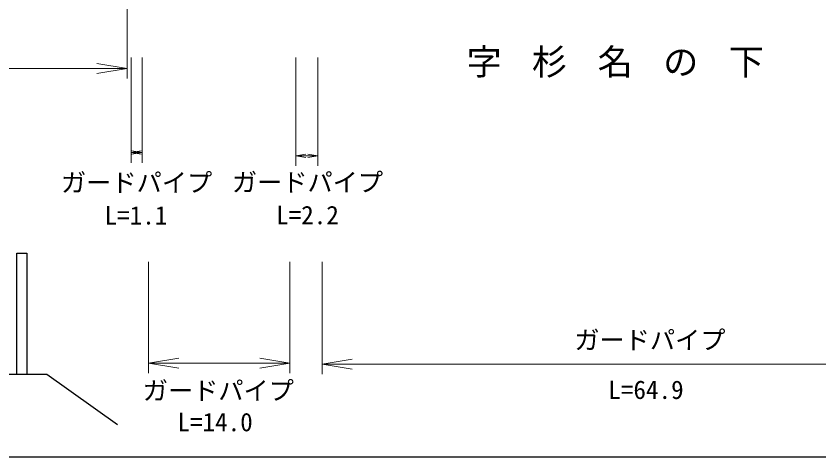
# Model space of a CAD drawing. Units: millimetres at full size, sheet at 1:1000, with parts at other scales. Extents: x 40000 to 680000, y 20000 to 380000.
# Drawn here: x 471981 to 551696, y 205000 to 248737 of the extents above; entities that cross this region are included whole.
import ezdxf
from ezdxf.enums import TextEntityAlignment as Align

# ---------------------------------------------------------------- set-up
doc = ezdxf.new("R2010")
doc.units = ezdxf.units.MM
doc.header["$LTSCALE"] = 1000
for name, color, linetype, lineweight in [('M-BGD', 7, 'Continuous', 25), ('M-STR-HTXT', 7, 'Continuous', 13), ('M-TTL-BAND', 7, 'Continuous', 25)]:
    doc.layers.add(name, color=color, linetype=linetype, lineweight=lineweight)
doc.layers.add('M-BMK-HTXT', color=7, linetype='Continuous')
doc.styles.add('ＭＳ ゴシック', font='')
doc.styles.get('ＭＳ ゴシック').set_extended_font_data('MS Gothic')

# ---------------------------------------------------------------- blocks, each defined once
blk = doc.blocks.new('open_arrow')
at = {"color": 0, "linetype": 'Continuous', "lineweight": -2}
blk.add_lwpolyline([(7.5, 1.25), (0, 0), (7.5, -1.25)], dxfattribs=at)

msp = doc.modelspace()

# ---------------------------------------------------------------- linework, layer by layer
at = {"layer": 'M-BGD'}
for points in [[(472042, 213213), (472042, 225213), (473042, 225213), (473042, 213213)], [(470042, 213213), (475042, 213213), (482042, 208213)]]:
    msp.add_lwpolyline(points, dxfattribs=at)
at = {"layer": 'M-STR-HTXT'}
for p, q in [((483016, 253539), (483016, 242539)), ((483409, 244629), (483409, 234193)), ((484490, 244629), (484490, 234193)), ((499757, 244629), (499757, 233882)), ((501941, 244629), (501941, 233882)), ((349672, 243539), (483016, 243539)), ((483409, 235193), (484490, 235193)), ((499757, 234882), (501941, 234882)), ((485143, 224356), (485143, 213297)), ((499175, 224356), (499175, 213297)), ((502364, 224356), (502364, 213198)), ((485143, 214297), (499175, 214297)), ((502364, 214198), (567277, 214198))]:
    msp.add_line(p, q, dxfattribs=at)
at = {"layer": 'M-TTL-BAND'}
msp.add_line((40000, 205000), (579000, 205000), dxfattribs=at)

# ---------------------------------------------------------------- block references
at = {"layer": 'M-STR-HTXT', "rotation": 180}
for p, xscale, yscale in [((483016, 243539), 400, 400), ((484490, 235193), 133, 133), ((501941, 234882), 133, 133), ((499175, 214297), 400, 400)]:
    msp.add_blockref('open_arrow', p, dxfattribs=dict(at, xscale=xscale, yscale=yscale))
at = {"layer": 'M-STR-HTXT'}
for p, xscale, yscale in [((483409, 235193), 133, 133), ((499757, 234882), 133, 133), ((485143, 214297), 400, 400), ((502364, 214198), 400, 400)]:
    msp.add_blockref('open_arrow', p, dxfattribs=dict(at, xscale=xscale, yscale=yscale))

# ---------------------------------------------------------------- texts
at = {"layer": 'M-BMK-HTXT', "insert": (532971, 244048), "char_height": 2566, "attachment_point": 5, "style": 'ＭＳ ゴシック'}
msp.add_mtext('\\T1.86;字杉名の下', dxfattribs=at)
at = {"layer": 'M-STR-HTXT', "style": 'ＭＳ ゴシック'}
for p in [(483950, 232220), (500915, 232248), (534911, 216598), (492063, 211582)]:
    msp.add_text('ガードパイプ', height=1833, dxfattribs=at).set_placement(p, align=Align.MIDDLE_CENTER)
for s, p in [('L=1.1', (483885, 227502)), ('L=2.2', (500915, 227530)), ('L=64.9', (534523, 210199)), ('L=14.0', (491740, 206993))]:
    msp.add_text(s, height=1833, dxfattribs=at).set_placement(p, align=Align.BOTTOM_CENTER)

doc.saveas('drawing.dxf')
